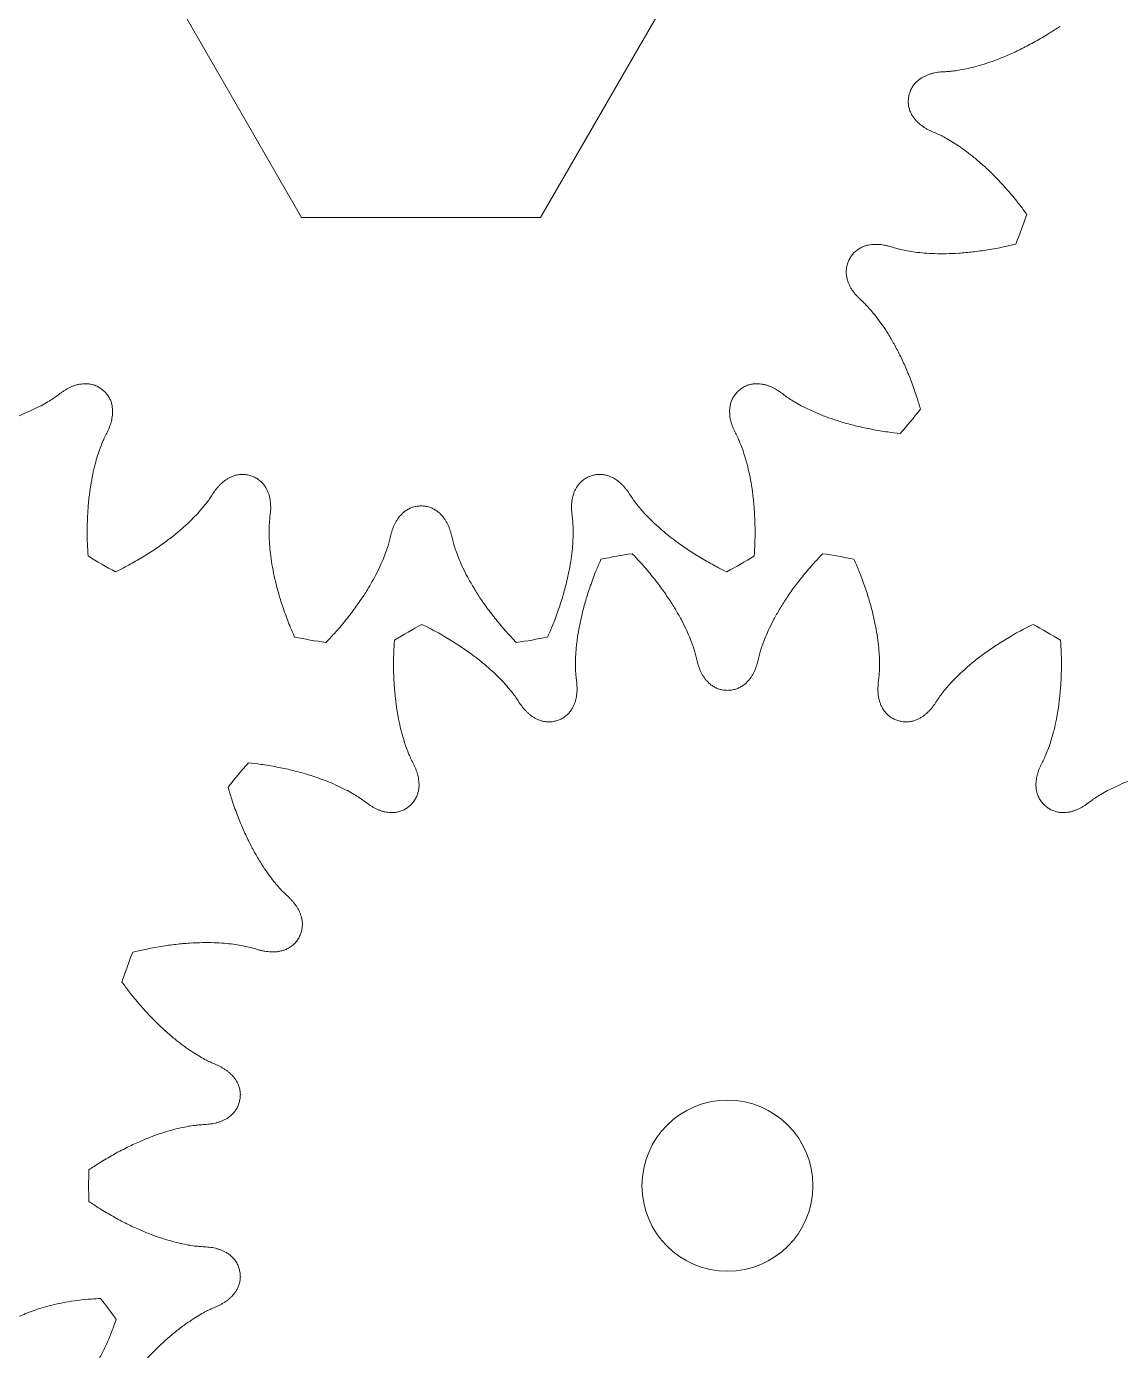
# Model space of a CAD drawing. Header units: millimetres. Extents: x 0 to 200, y 0 to 199.
# Drawn here: x 62.45 to 84.2, y 97.8 to 124.11 of the extents above; entities that cross this region are included whole.
import ezdxf

# ---------------------------------------------------------------- set-up
doc = ezdxf.new("R2010")
doc.units = ezdxf.units.MM

msp = doc.modelspace()

# ---------------------------------------------------------------- linework, layer by layer
at = {"color": 7, "linetype": 'Continuous', "lineweight": 15}
for p, q in [((65.541, 124.421), (67.916, 120.307)), ((72.666, 120.307), (75.041, 124.421)), ((67.916, 120.307), (72.666, 120.307))]:
    msp.add_line(p, q, dxfattribs=at)
msp.add_circle((76.381, 101.071), 1.7, dxfattribs=at)
for centre, radius, start, end in [((70.291, 124.421), 12.7, 338.5773, 341.4227), ((70.291, 124.421), 12.7, 318.5773, 321.4227), ((70.291, 124.421), 12.7, 238.5773, 241.4227), ((76.381, 101.071), 12.7, 98.5773, 101.4227), ((70.291, 124.421), 12.7, 298.5773, 301.4227), ((76.381, 101.071), 12.7, 78.5773, 81.4227), ((76.381, 101.071), 12.7, 118.5773, 121.4227), ((76.381, 101.071), 12.7, 58.5773, 61.4227), ((70.291, 124.421), 12.7, 258.5773, 261.4227), ((70.291, 124.421), 12.7, 278.5773, 281.4227), ((76.381, 101.071), 12.7, 138.5773, 141.4227), ((76.381, 101.071), 12.7, 158.5773, 161.4227), ((76.381, 101.071), 12.7, 178.5773, 181.4227), ((56.051, 92.566), 10.054, 35.5829, 38.5348)]:
    msp.add_arc(centre, radius, start, end, dxfattribs=at)
for points, knots in [([(82.987, 124.105), (82.918, 124.059), (82.759, 123.954), (82.508, 123.807), (82.242, 123.666), (81.992, 123.548), (81.758, 123.452), (81.542, 123.376), (81.346, 123.316), (81.171, 123.272), (81.018, 123.242), (80.887, 123.222), (80.769, 123.209), (80.672, 123.206), (80.592, 123.199), (80.53, 123.19), (80.469, 123.177), (80.41, 123.161), (80.352, 123.14), (80.295, 123.115), (80.238, 123.083), (80.182, 123.044), (80.128, 122.997), (80.078, 122.939), (80.035, 122.869), (80.002, 122.792), (79.99, 122.738), (79.984, 122.711)], [0.028732, 0.028732, 0.028732, 0.028732, 0.0987704, 0.190729, 0.2758759, 0.354211, 0.4257344, 0.490446, 0.5483459, 0.599434, 0.6437104, 0.681175, 0.7118279, 0.7447255, 0.762803, 0.7804998, 0.7979345, 0.8152541, 0.8326407, 0.8503158, 0.8685428, 0.8876191, 0.9078475, 0.9294771, 0.9526048, 0.977067, 1, 1, 1, 1]), ([(79.984, 122.711), (79.98, 122.685), (79.973, 122.629), (79.977, 122.546), (79.995, 122.466), (80.022, 122.394), (80.056, 122.331), (80.095, 122.275), (80.138, 122.226), (80.183, 122.183), (80.231, 122.143), (80.281, 122.108), (80.333, 122.075), (80.389, 122.045), (80.462, 122.011), (80.551, 121.975), (80.658, 121.923), (80.774, 121.859), (80.908, 121.778), (81.057, 121.677), (81.221, 121.554), (81.397, 121.408), (81.584, 121.238), (81.78, 121.042), (81.981, 120.819), (82.167, 120.594), (82.28, 120.441), (82.329, 120.375)], [0, 0, 0, 0, 0.022933, 0.0473952, 0.0705229, 0.0921525, 0.1123809, 0.1314572, 0.1496842, 0.1673593, 0.1847459, 0.2020655, 0.2195002, 0.237197, 0.2552745, 0.2881721, 0.318825, 0.3562896, 0.400566, 0.4516541, 0.509554, 0.5742656, 0.645789, 0.7241241, 0.809271, 0.9012296, 0.971268, 0.971268, 0.971268, 0.971268]), ([(82.113, 119.782), (82.033, 119.762), (81.848, 119.718), (81.561, 119.665), (81.263, 119.624), (80.988, 119.599), (80.735, 119.589), (80.506, 119.59), (80.302, 119.602), (80.122, 119.62), (79.968, 119.644), (79.838, 119.67), (79.722, 119.699), (79.631, 119.729), (79.553, 119.749), (79.491, 119.762), (79.43, 119.771), (79.369, 119.776), (79.307, 119.776), (79.245, 119.772), (79.181, 119.762), (79.115, 119.744), (79.048, 119.718), (78.981, 119.68), (78.916, 119.63), (78.859, 119.569), (78.829, 119.522), (78.815, 119.499)], [0.028732, 0.028732, 0.028732, 0.028732, 0.0987704, 0.190729, 0.2758759, 0.354211, 0.4257344, 0.490446, 0.5483459, 0.599434, 0.6437104, 0.681175, 0.7118279, 0.7447255, 0.762803, 0.7804998, 0.7979345, 0.8152541, 0.8326407, 0.8503158, 0.8685428, 0.8876191, 0.9078475, 0.9294771, 0.9526048, 0.977067, 1, 1, 1, 1]), ([(78.815, 119.499), (78.802, 119.475), (78.777, 119.426), (78.752, 119.346), (78.741, 119.265), (78.742, 119.188), (78.753, 119.117), (78.77, 119.051), (78.793, 118.991), (78.821, 118.934), (78.852, 118.881), (78.887, 118.831), (78.926, 118.782), (78.967, 118.735), (79.024, 118.678), (79.096, 118.613), (79.178, 118.528), (79.266, 118.428), (79.364, 118.306), (79.47, 118.16), (79.582, 117.989), (79.697, 117.791), (79.815, 117.568), (79.931, 117.316), (80.044, 117.038), (80.142, 116.763), (80.196, 116.58), (80.219, 116.501)], [0, 0, 0, 0, 0.022933, 0.0473952, 0.0705229, 0.0921525, 0.1123809, 0.1314572, 0.1496842, 0.1673593, 0.1847459, 0.2020655, 0.2195002, 0.237197, 0.2552745, 0.2881721, 0.318825, 0.3562896, 0.400566, 0.4516541, 0.509554, 0.5742656, 0.645789, 0.7241241, 0.809271, 0.9012296, 0.971268, 0.971268, 0.971268, 0.971268]), ([(63.964, 116.881), (63.943, 116.897), (63.898, 116.931), (63.824, 116.969), (63.746, 116.994), (63.67, 117.006), (63.598, 117.008), (63.531, 117.002), (63.467, 116.99), (63.407, 116.973), (63.349, 116.951), (63.293, 116.925), (63.239, 116.896), (63.185, 116.863), (63.119, 116.817), (63.043, 116.758), (62.944, 116.691), (62.831, 116.622), (62.694, 116.547), (62.532, 116.468), (62.343, 116.388), (62.129, 116.308), (61.888, 116.231), (61.621, 116.16), (61.326, 116.097), (61.039, 116.049), (60.85, 116.027), (60.768, 116.018)], [0, 0, 0, 0, 0.022933, 0.0473952, 0.0705229, 0.0921525, 0.1123809, 0.1314572, 0.1496842, 0.1673593, 0.1847459, 0.2020655, 0.2195002, 0.237197, 0.2552745, 0.2881721, 0.318825, 0.3562896, 0.400566, 0.4516541, 0.509554, 0.5742656, 0.645789, 0.7241241, 0.809271, 0.9012296, 0.971268, 0.971268, 0.971268, 0.971268]), ([(63.67, 113.583), (63.664, 113.665), (63.653, 113.856), (63.651, 114.147), (63.662, 114.448), (63.685, 114.724), (63.719, 114.974), (63.76, 115.199), (63.807, 115.398), (63.856, 115.572), (63.906, 115.72), (63.955, 115.843), (64.003, 115.952), (64.048, 116.037), (64.082, 116.11), (64.105, 116.169), (64.125, 116.227), (64.14, 116.287), (64.151, 116.348), (64.158, 116.41), (64.159, 116.475), (64.153, 116.543), (64.139, 116.613), (64.114, 116.686), (64.076, 116.758), (64.025, 116.825), (63.984, 116.862), (63.964, 116.881)], [0.028732, 0.028732, 0.028732, 0.028732, 0.0987704, 0.190729, 0.2758759, 0.354211, 0.4257344, 0.490446, 0.5483459, 0.599434, 0.6437104, 0.681175, 0.7118279, 0.7447255, 0.762803, 0.7804998, 0.7979345, 0.8152541, 0.8326407, 0.8503158, 0.8685428, 0.8876191, 0.9078475, 0.9294771, 0.9526048, 0.977067, 1, 1, 1, 1]), ([(76.617, 116.881), (76.598, 116.862), (76.556, 116.825), (76.506, 116.758), (76.468, 116.686), (76.443, 116.613), (76.428, 116.543), (76.423, 116.475), (76.424, 116.41), (76.43, 116.348), (76.442, 116.287), (76.457, 116.227), (76.476, 116.169), (76.499, 116.11), (76.533, 116.037), (76.579, 115.952), (76.627, 115.843), (76.675, 115.72), (76.725, 115.572), (76.775, 115.398), (76.821, 115.199), (76.863, 114.974), (76.896, 114.724), (76.92, 114.448), (76.931, 114.147), (76.929, 113.856), (76.917, 113.665), (76.912, 113.583)], [0, 0, 0, 0, 0.022933, 0.0473952, 0.0705229, 0.0921525, 0.1123809, 0.1314572, 0.1496842, 0.1673593, 0.1847459, 0.2020655, 0.2195002, 0.237197, 0.2552745, 0.2881721, 0.318825, 0.3562896, 0.400566, 0.4516541, 0.509554, 0.5742656, 0.645789, 0.7241241, 0.809271, 0.9012296, 0.971268, 0.971268, 0.971268, 0.971268]), ([(79.814, 116.018), (79.732, 116.027), (79.542, 116.049), (79.255, 116.097), (78.961, 116.16), (78.694, 116.231), (78.453, 116.308), (78.238, 116.388), (78.05, 116.468), (77.888, 116.547), (77.75, 116.622), (77.638, 116.691), (77.539, 116.758), (77.463, 116.817), (77.397, 116.863), (77.343, 116.896), (77.289, 116.925), (77.233, 116.951), (77.175, 116.973), (77.115, 116.99), (77.051, 117.002), (76.983, 117.008), (76.912, 117.006), (76.836, 116.994), (76.758, 116.969), (76.683, 116.931), (76.639, 116.897), (76.617, 116.881)], [0.028732, 0.028732, 0.028732, 0.028732, 0.0987704, 0.190729, 0.2758759, 0.354211, 0.4257344, 0.490446, 0.5483459, 0.599434, 0.6437104, 0.681175, 0.7118279, 0.7447255, 0.762803, 0.7804998, 0.7979345, 0.8152541, 0.8326407, 0.8503158, 0.8685428, 0.8876191, 0.9078475, 0.9294771, 0.9526048, 0.977067, 1, 1, 1, 1]), ([(66.925, 115.172), (66.899, 115.18), (66.845, 115.196), (66.762, 115.207), (66.681, 115.203), (66.605, 115.189), (66.537, 115.166), (66.476, 115.138), (66.42, 115.104), (66.369, 115.067), (66.322, 115.027), (66.279, 114.984), (66.237, 114.938), (66.198, 114.889), (66.152, 114.823), (66.101, 114.741), (66.031, 114.645), (65.948, 114.541), (65.845, 114.424), (65.719, 114.294), (65.57, 114.154), (65.396, 114.006), (65.196, 113.851), (64.969, 113.693), (64.714, 113.533), (64.46, 113.39), (64.29, 113.304), (64.216, 113.268)], [0, 0, 0, 0, 0.022933, 0.0473952, 0.0705229, 0.0921525, 0.1123809, 0.1314572, 0.1496842, 0.1673593, 0.1847459, 0.2020655, 0.2195002, 0.237197, 0.2552745, 0.2881721, 0.318825, 0.3562896, 0.400566, 0.4516541, 0.509554, 0.5742656, 0.645789, 0.7241241, 0.809271, 0.9012296, 0.971268, 0.971268, 0.971268, 0.971268]), ([(67.776, 111.972), (67.742, 112.048), (67.667, 112.223), (67.565, 112.495), (67.472, 112.782), (67.4, 113.049), (67.346, 113.296), (67.308, 113.522), (67.284, 113.725), (67.271, 113.905), (67.267, 114.061), (67.271, 114.194), (67.279, 114.312), (67.292, 114.407), (67.299, 114.488), (67.301, 114.551), (67.299, 114.613), (67.293, 114.674), (67.283, 114.735), (67.268, 114.796), (67.247, 114.857), (67.218, 114.918), (67.18, 114.98), (67.132, 115.039), (67.071, 115.094), (67.001, 115.14), (66.949, 115.161), (66.925, 115.172)], [0.028732, 0.028732, 0.028732, 0.028732, 0.0987704, 0.190729, 0.2758759, 0.354211, 0.4257344, 0.490446, 0.5483459, 0.599434, 0.6437104, 0.681175, 0.7118279, 0.7447255, 0.762803, 0.7804998, 0.7979345, 0.8152541, 0.8326407, 0.8503158, 0.8685428, 0.8876191, 0.9078475, 0.9294771, 0.9526048, 0.977067, 1, 1, 1, 1]), ([(73.657, 115.172), (73.632, 115.161), (73.581, 115.14), (73.51, 115.094), (73.45, 115.039), (73.401, 114.98), (73.364, 114.918), (73.335, 114.857), (73.314, 114.796), (73.299, 114.735), (73.289, 114.674), (73.283, 114.613), (73.281, 114.551), (73.283, 114.488), (73.289, 114.407), (73.303, 114.312), (73.311, 114.194), (73.315, 114.061), (73.311, 113.905), (73.298, 113.725), (73.274, 113.522), (73.236, 113.296), (73.181, 113.049), (73.109, 112.782), (73.017, 112.495), (72.915, 112.223), (72.839, 112.048), (72.806, 111.972)], [0, 0, 0, 0, 0.022933, 0.0473952, 0.0705229, 0.0921525, 0.1123809, 0.1314572, 0.1496842, 0.1673593, 0.1847459, 0.2020655, 0.2195002, 0.237197, 0.2552745, 0.2881721, 0.318825, 0.3562896, 0.400566, 0.4516541, 0.509554, 0.5742656, 0.645789, 0.7241241, 0.809271, 0.9012296, 0.971268, 0.971268, 0.971268, 0.971268]), ([(76.366, 113.268), (76.292, 113.304), (76.121, 113.39), (75.868, 113.533), (75.613, 113.693), (75.386, 113.851), (75.186, 114.006), (75.012, 114.154), (74.862, 114.294), (74.737, 114.424), (74.633, 114.541), (74.551, 114.645), (74.481, 114.741), (74.43, 114.823), (74.383, 114.889), (74.344, 114.938), (74.303, 114.984), (74.259, 115.027), (74.213, 115.067), (74.162, 115.104), (74.106, 115.138), (74.045, 115.166), (73.976, 115.189), (73.901, 115.203), (73.819, 115.207), (73.736, 115.196), (73.683, 115.18), (73.657, 115.172)], [0.028732, 0.028732, 0.028732, 0.028732, 0.0987704, 0.190729, 0.2758759, 0.354211, 0.4257344, 0.490446, 0.5483459, 0.599434, 0.6437104, 0.681175, 0.7118279, 0.7447255, 0.762803, 0.7804998, 0.7979345, 0.8152541, 0.8326407, 0.8503158, 0.8685428, 0.8876191, 0.9078475, 0.9294771, 0.9526048, 0.977067, 1, 1, 1, 1]), ([(70.291, 114.578), (70.264, 114.577), (70.208, 114.574), (70.127, 114.556), (70.051, 114.525), (69.985, 114.485), (69.929, 114.441), (69.881, 114.392), (69.84, 114.342), (69.805, 114.29), (69.774, 114.236), (69.748, 114.181), (69.725, 114.123), (69.705, 114.064), (69.684, 113.986), (69.664, 113.892), (69.631, 113.777), (69.589, 113.652), (69.532, 113.506), (69.458, 113.341), (69.366, 113.159), (69.253, 112.96), (69.118, 112.746), (68.959, 112.52), (68.774, 112.282), (68.585, 112.061), (68.454, 111.922), (68.397, 111.863)], [0, 0, 0, 0, 0.022933, 0.0473952, 0.0705229, 0.0921525, 0.1123809, 0.1314572, 0.1496842, 0.1673593, 0.1847459, 0.2020655, 0.2195002, 0.237197, 0.2552745, 0.2881721, 0.318825, 0.3562896, 0.400566, 0.4516541, 0.509554, 0.5742656, 0.645789, 0.7241241, 0.809271, 0.9012296, 0.971268, 0.971268, 0.971268, 0.971268]), ([(72.185, 111.863), (72.128, 111.922), (71.997, 112.061), (71.808, 112.282), (71.623, 112.52), (71.464, 112.746), (71.329, 112.96), (71.216, 113.159), (71.123, 113.341), (71.05, 113.506), (70.993, 113.652), (70.951, 113.777), (70.918, 113.892), (70.898, 113.986), (70.876, 114.064), (70.857, 114.123), (70.834, 114.181), (70.807, 114.236), (70.777, 114.29), (70.742, 114.342), (70.701, 114.392), (70.653, 114.441), (70.597, 114.485), (70.531, 114.525), (70.455, 114.556), (70.374, 114.574), (70.318, 114.577), (70.291, 114.578)], [0.028732, 0.028732, 0.028732, 0.028732, 0.0987704, 0.190729, 0.2758759, 0.354211, 0.4257344, 0.490446, 0.5483459, 0.599434, 0.6437104, 0.681175, 0.7118279, 0.7447255, 0.762803, 0.7804998, 0.7979345, 0.8152541, 0.8326407, 0.8503158, 0.8685428, 0.8876191, 0.9078475, 0.9294771, 0.9526048, 0.977067, 1, 1, 1, 1]), ([(73.015, 110.32), (73.04, 110.33), (73.091, 110.352), (73.162, 110.397), (73.222, 110.452), (73.271, 110.512), (73.308, 110.573), (73.337, 110.634), (73.358, 110.696), (73.373, 110.757), (73.383, 110.818), (73.389, 110.879), (73.391, 110.941), (73.389, 111.003), (73.383, 111.084), (73.369, 111.179), (73.361, 111.298), (73.358, 111.43), (73.361, 111.587), (73.374, 111.767), (73.398, 111.97), (73.437, 112.195), (73.491, 112.442), (73.563, 112.71), (73.655, 112.996), (73.757, 113.269), (73.833, 113.444), (73.866, 113.519)], [0, 0, 0, 0, 0.022933, 0.0473952, 0.0705229, 0.0921525, 0.1123809, 0.1314572, 0.1496842, 0.1673593, 0.1847459, 0.2020655, 0.2195002, 0.237197, 0.2552745, 0.2881721, 0.318825, 0.3562896, 0.400566, 0.4516541, 0.509554, 0.5742656, 0.645789, 0.7241241, 0.809271, 0.9012296, 0.971268, 0.971268, 0.971268, 0.971268]), ([(74.487, 113.629), (74.544, 113.569), (74.675, 113.431), (74.864, 113.209), (75.049, 112.972), (75.208, 112.745), (75.344, 112.532), (75.456, 112.333), (75.549, 112.15), (75.623, 111.985), (75.68, 111.84), (75.722, 111.714), (75.755, 111.6), (75.774, 111.506), (75.796, 111.428), (75.816, 111.368), (75.838, 111.311), (75.865, 111.255), (75.895, 111.201), (75.93, 111.149), (75.971, 111.099), (76.019, 111.051), (76.075, 111.006), (76.141, 110.967), (76.217, 110.936), (76.298, 110.917), (76.354, 110.915), (76.381, 110.913)], [0.028732, 0.028732, 0.028732, 0.028732, 0.0987704, 0.190729, 0.2758759, 0.354211, 0.4257344, 0.490446, 0.5483459, 0.599434, 0.6437104, 0.681175, 0.7118279, 0.7447255, 0.762803, 0.7804998, 0.7979345, 0.8152541, 0.8326407, 0.8503158, 0.8685428, 0.8876191, 0.9078475, 0.9294771, 0.9526048, 0.977067, 1, 1, 1, 1]), ([(76.381, 110.913), (76.408, 110.915), (76.464, 110.917), (76.546, 110.936), (76.621, 110.967), (76.687, 111.006), (76.744, 111.051), (76.792, 111.099), (76.832, 111.149), (76.867, 111.201), (76.898, 111.255), (76.924, 111.311), (76.947, 111.368), (76.967, 111.428), (76.988, 111.506), (77.008, 111.6), (77.041, 111.714), (77.083, 111.84), (77.14, 111.985), (77.214, 112.15), (77.306, 112.333), (77.419, 112.532), (77.554, 112.745), (77.713, 112.972), (77.898, 113.209), (78.087, 113.431), (78.218, 113.569), (78.275, 113.629)], [0, 0, 0, 0, 0.022933, 0.0473952, 0.0705229, 0.0921525, 0.1123809, 0.1314572, 0.1496842, 0.1673593, 0.1847459, 0.2020655, 0.2195002, 0.237197, 0.2552745, 0.2881721, 0.318825, 0.3562896, 0.400566, 0.4516541, 0.509554, 0.5742656, 0.645789, 0.7241241, 0.809271, 0.9012296, 0.971268, 0.971268, 0.971268, 0.971268]), ([(78.896, 113.519), (78.93, 113.444), (79.006, 113.269), (79.107, 112.996), (79.2, 112.71), (79.272, 112.442), (79.326, 112.195), (79.364, 111.97), (79.388, 111.767), (79.401, 111.587), (79.405, 111.43), (79.402, 111.298), (79.393, 111.179), (79.38, 111.084), (79.373, 111.003), (79.372, 110.941), (79.373, 110.879), (79.379, 110.818), (79.389, 110.757), (79.404, 110.696), (79.426, 110.634), (79.454, 110.573), (79.492, 110.512), (79.54, 110.452), (79.601, 110.397), (79.671, 110.352), (79.723, 110.33), (79.748, 110.32)], [0.028732, 0.028732, 0.028732, 0.028732, 0.0987704, 0.190729, 0.2758759, 0.354211, 0.4257344, 0.490446, 0.5483459, 0.599434, 0.6437104, 0.681175, 0.7118279, 0.7447255, 0.762803, 0.7804998, 0.7979345, 0.8152541, 0.8326407, 0.8503158, 0.8685428, 0.8876191, 0.9078475, 0.9294771, 0.9526048, 0.977067, 1, 1, 1, 1]), ([(70.306, 112.224), (70.38, 112.187), (70.551, 112.102), (70.804, 111.958), (71.059, 111.798), (71.286, 111.64), (71.486, 111.485), (71.66, 111.337), (71.81, 111.197), (71.935, 111.068), (72.039, 110.95), (72.121, 110.847), (72.191, 110.75), (72.242, 110.669), (72.289, 110.603), (72.328, 110.554), (72.369, 110.507), (72.413, 110.464), (72.46, 110.424), (72.51, 110.387), (72.566, 110.354), (72.627, 110.325), (72.696, 110.302), (72.771, 110.288), (72.853, 110.285), (72.936, 110.295), (72.989, 110.312), (73.015, 110.32)], [0.028732, 0.028732, 0.028732, 0.028732, 0.0987704, 0.190729, 0.2758759, 0.354211, 0.4257344, 0.490446, 0.5483459, 0.599434, 0.6437104, 0.681175, 0.7118279, 0.7447255, 0.762803, 0.7804998, 0.7979345, 0.8152541, 0.8326407, 0.8503158, 0.8685428, 0.8876191, 0.9078475, 0.9294771, 0.9526048, 0.977067, 1, 1, 1, 1]), ([(79.748, 110.32), (79.773, 110.312), (79.827, 110.295), (79.91, 110.285), (79.991, 110.288), (80.067, 110.302), (80.135, 110.325), (80.197, 110.354), (80.252, 110.387), (80.303, 110.424), (80.35, 110.464), (80.394, 110.507), (80.435, 110.554), (80.474, 110.603), (80.521, 110.669), (80.571, 110.75), (80.641, 110.847), (80.724, 110.95), (80.827, 111.068), (80.953, 111.197), (81.102, 111.337), (81.276, 111.485), (81.476, 111.64), (81.703, 111.798), (81.958, 111.958), (82.212, 112.102), (82.382, 112.187), (82.456, 112.224)], [0, 0, 0, 0, 0.022933, 0.0473952, 0.0705229, 0.0921525, 0.1123809, 0.1314572, 0.1496842, 0.1673593, 0.1847459, 0.2020655, 0.2195002, 0.237197, 0.2552745, 0.2881721, 0.318825, 0.3562896, 0.400566, 0.4516541, 0.509554, 0.5742656, 0.645789, 0.7241241, 0.809271, 0.9012296, 0.971268, 0.971268, 0.971268, 0.971268]), ([(70.055, 108.611), (70.075, 108.629), (70.116, 108.667), (70.166, 108.733), (70.204, 108.806), (70.229, 108.878), (70.244, 108.949), (70.25, 109.016), (70.249, 109.081), (70.242, 109.144), (70.231, 109.204), (70.215, 109.264), (70.196, 109.323), (70.173, 109.381), (70.139, 109.454), (70.094, 109.539), (70.045, 109.648), (69.997, 109.771), (69.947, 109.919), (69.897, 110.093), (69.851, 110.292), (69.809, 110.517), (69.776, 110.768), (69.752, 111.044), (69.741, 111.344), (69.743, 111.636), (69.755, 111.826), (69.76, 111.908)], [0, 0, 0, 0, 0.022933, 0.0473952, 0.0705229, 0.0921525, 0.1123809, 0.1314572, 0.1496842, 0.1673593, 0.1847459, 0.2020655, 0.2195002, 0.237197, 0.2552745, 0.2881721, 0.318825, 0.3562896, 0.400566, 0.4516541, 0.509554, 0.5742656, 0.645789, 0.7241241, 0.809271, 0.9012296, 0.971268, 0.971268, 0.971268, 0.971268]), ([(83.002, 111.908), (83.008, 111.826), (83.019, 111.636), (83.022, 111.344), (83.011, 111.044), (82.987, 110.768), (82.953, 110.517), (82.912, 110.292), (82.865, 110.093), (82.816, 109.919), (82.766, 109.771), (82.717, 109.648), (82.669, 109.539), (82.624, 109.454), (82.59, 109.381), (82.567, 109.323), (82.548, 109.264), (82.532, 109.204), (82.521, 109.144), (82.514, 109.081), (82.513, 109.016), (82.519, 108.949), (82.533, 108.878), (82.558, 108.806), (82.597, 108.733), (82.647, 108.667), (82.688, 108.629), (82.708, 108.611)], [0.028732, 0.028732, 0.028732, 0.028732, 0.0987704, 0.190729, 0.2758759, 0.354211, 0.4257344, 0.490446, 0.5483459, 0.599434, 0.6437104, 0.681175, 0.7118279, 0.7447255, 0.762803, 0.7804998, 0.7979345, 0.8152541, 0.8326407, 0.8503158, 0.8685428, 0.8876191, 0.9078475, 0.9294771, 0.9526048, 0.977067, 1, 1, 1, 1]), ([(66.858, 109.473), (66.94, 109.464), (67.13, 109.442), (67.417, 109.394), (67.711, 109.331), (67.979, 109.26), (68.219, 109.183), (68.434, 109.103), (68.622, 109.023), (68.784, 108.944), (68.922, 108.869), (69.035, 108.8), (69.133, 108.734), (69.209, 108.674), (69.276, 108.628), (69.329, 108.595), (69.383, 108.566), (69.439, 108.54), (69.497, 108.519), (69.557, 108.501), (69.621, 108.489), (69.689, 108.483), (69.761, 108.485), (69.836, 108.497), (69.914, 108.522), (69.989, 108.56), (70.033, 108.594), (70.055, 108.611)], [0.028732, 0.028732, 0.028732, 0.028732, 0.0987704, 0.190729, 0.2758759, 0.354211, 0.4257344, 0.490446, 0.5483459, 0.599434, 0.6437104, 0.681175, 0.7118279, 0.7447255, 0.762803, 0.7804998, 0.7979345, 0.8152541, 0.8326407, 0.8503158, 0.8685428, 0.8876191, 0.9078475, 0.9294771, 0.9526048, 0.977067, 1, 1, 1, 1]), ([(82.708, 108.611), (82.729, 108.594), (82.774, 108.56), (82.848, 108.522), (82.926, 108.497), (83.002, 108.485), (83.074, 108.483), (83.141, 108.489), (83.205, 108.501), (83.266, 108.519), (83.323, 108.54), (83.379, 108.566), (83.434, 108.595), (83.487, 108.628), (83.554, 108.674), (83.629, 108.734), (83.728, 108.8), (83.841, 108.869), (83.978, 108.944), (84.141, 109.023), (84.329, 109.103), (84.543, 109.183), (84.784, 109.26), (85.051, 109.331), (85.346, 109.394), (85.633, 109.442), (85.822, 109.464), (85.904, 109.473)], [0, 0, 0, 0, 0.022933, 0.0473952, 0.0705229, 0.0921525, 0.1123809, 0.1314572, 0.1496842, 0.1673593, 0.1847459, 0.2020655, 0.2195002, 0.237197, 0.2552745, 0.2881721, 0.318825, 0.3562896, 0.400566, 0.4516541, 0.509554, 0.5742656, 0.645789, 0.7241241, 0.809271, 0.9012296, 0.971268, 0.971268, 0.971268, 0.971268]), ([(67.857, 105.992), (67.87, 106.016), (67.896, 106.066), (67.92, 106.146), (67.931, 106.227), (67.93, 106.303), (67.919, 106.375), (67.902, 106.44), (67.879, 106.501), (67.851, 106.557), (67.82, 106.61), (67.785, 106.661), (67.746, 106.709), (67.705, 106.756), (67.648, 106.814), (67.576, 106.878), (67.494, 106.964), (67.406, 107.063), (67.308, 107.185), (67.202, 107.331), (67.091, 107.503), (66.975, 107.7), (66.857, 107.924), (66.741, 108.175), (66.628, 108.454), (66.53, 108.728), (66.476, 108.911), (66.453, 108.99)], [0, 0, 0, 0, 0.022933, 0.0473952, 0.0705229, 0.0921525, 0.1123809, 0.1314572, 0.1496842, 0.1673593, 0.1847459, 0.2020655, 0.2195002, 0.237197, 0.2552745, 0.2881721, 0.318825, 0.3562896, 0.400566, 0.4516541, 0.509554, 0.5742656, 0.645789, 0.7241241, 0.809271, 0.9012296, 0.971268, 0.971268, 0.971268, 0.971268]), ([(64.559, 105.709), (64.639, 105.729), (64.824, 105.773), (65.111, 105.826), (65.409, 105.868), (65.685, 105.892), (65.937, 105.902), (66.166, 105.901), (66.37, 105.89), (66.55, 105.871), (66.704, 105.847), (66.834, 105.821), (66.95, 105.792), (67.041, 105.762), (67.119, 105.742), (67.181, 105.73), (67.242, 105.721), (67.303, 105.716), (67.365, 105.715), (67.428, 105.719), (67.492, 105.73), (67.557, 105.747), (67.624, 105.773), (67.691, 105.811), (67.756, 105.861), (67.813, 105.922), (67.843, 105.969), (67.857, 105.992)], [0.028732, 0.028732, 0.028732, 0.028732, 0.0987704, 0.190729, 0.2758759, 0.354211, 0.4257344, 0.490446, 0.5483459, 0.599434, 0.6437104, 0.681175, 0.7118279, 0.7447255, 0.762803, 0.7804998, 0.7979345, 0.8152541, 0.8326407, 0.8503158, 0.8685428, 0.8876191, 0.9078475, 0.9294771, 0.9526048, 0.977067, 1, 1, 1, 1]), ([(66.688, 102.78), (66.692, 102.807), (66.699, 102.862), (66.695, 102.946), (66.677, 103.026), (66.65, 103.097), (66.616, 103.161), (66.577, 103.216), (66.534, 103.265), (66.489, 103.309), (66.441, 103.348), (66.391, 103.383), (66.339, 103.416), (66.284, 103.446), (66.21, 103.481), (66.121, 103.516), (66.014, 103.569), (65.898, 103.632), (65.764, 103.713), (65.615, 103.814), (65.451, 103.937), (65.275, 104.083), (65.088, 104.253), (64.893, 104.449), (64.691, 104.672), (64.505, 104.897), (64.392, 105.05), (64.343, 105.117)], [0, 0, 0, 0, 0.022933, 0.0473952, 0.0705229, 0.0921525, 0.1123809, 0.1314572, 0.1496842, 0.1673593, 0.1847459, 0.2020655, 0.2195002, 0.237197, 0.2552745, 0.2881721, 0.318825, 0.3562896, 0.400566, 0.4516541, 0.509554, 0.5742656, 0.645789, 0.7241241, 0.809271, 0.9012296, 0.971268, 0.971268, 0.971268, 0.971268]), ([(63.685, 101.386), (63.754, 101.432), (63.913, 101.537), (64.164, 101.685), (64.43, 101.825), (64.681, 101.943), (64.914, 102.039), (65.13, 102.116), (65.326, 102.175), (65.501, 102.219), (65.654, 102.25), (65.785, 102.269), (65.904, 102.282), (66, 102.285), (66.08, 102.293), (66.142, 102.302), (66.203, 102.314), (66.262, 102.331), (66.32, 102.351), (66.378, 102.377), (66.434, 102.408), (66.49, 102.447), (66.544, 102.495), (66.594, 102.553), (66.638, 102.622), (66.67, 102.699), (66.682, 102.754), (66.688, 102.78)], [0.028732, 0.028732, 0.028732, 0.028732, 0.0987704, 0.190729, 0.2758759, 0.354211, 0.4257344, 0.490446, 0.5483459, 0.599434, 0.6437104, 0.681175, 0.7118279, 0.7447255, 0.762803, 0.7804998, 0.7979345, 0.8152541, 0.8326407, 0.8503158, 0.8685428, 0.8876191, 0.9078475, 0.9294771, 0.9526048, 0.977067, 1, 1, 1, 1]), ([(66.688, 99.362), (66.682, 99.388), (66.67, 99.443), (66.638, 99.52), (66.594, 99.589), (66.544, 99.647), (66.49, 99.695), (66.434, 99.733), (66.378, 99.765), (66.32, 99.79), (66.262, 99.811), (66.203, 99.827), (66.142, 99.84), (66.08, 99.849), (66, 99.857), (65.904, 99.86), (65.785, 99.872), (65.654, 99.892), (65.501, 99.923), (65.326, 99.967), (65.13, 100.026), (64.914, 100.103), (64.681, 100.199), (64.43, 100.316), (64.164, 100.457), (63.913, 100.605), (63.754, 100.71), (63.685, 100.755)], [0, 0, 0, 0, 0.022933, 0.0473952, 0.0705229, 0.0921525, 0.1123809, 0.1314572, 0.1496842, 0.1673593, 0.1847459, 0.2020655, 0.2195002, 0.237197, 0.2552745, 0.2881721, 0.318825, 0.3562896, 0.400566, 0.4516541, 0.509554, 0.5742656, 0.645789, 0.7241241, 0.809271, 0.9012296, 0.971268, 0.971268, 0.971268, 0.971268]), ([(64.343, 97.025), (64.392, 97.091), (64.505, 97.244), (64.691, 97.469), (64.893, 97.692), (65.088, 97.888), (65.275, 98.059), (65.451, 98.204), (65.615, 98.327), (65.764, 98.428), (65.898, 98.51), (66.014, 98.573), (66.121, 98.625), (66.21, 98.661), (66.284, 98.696), (66.339, 98.726), (66.391, 98.758), (66.441, 98.794), (66.489, 98.833), (66.534, 98.876), (66.577, 98.925), (66.616, 98.981), (66.65, 99.044), (66.677, 99.116), (66.695, 99.196), (66.699, 99.279), (66.692, 99.335), (66.688, 99.362)], [0.028732, 0.028732, 0.028732, 0.028732, 0.0987704, 0.190729, 0.2758759, 0.354211, 0.4257344, 0.490446, 0.5483459, 0.599434, 0.6437104, 0.681175, 0.7118279, 0.7447255, 0.762803, 0.7804998, 0.7979345, 0.8152541, 0.8326407, 0.8503158, 0.8685428, 0.8876191, 0.9078475, 0.9294771, 0.9526048, 0.977067, 1, 1, 1, 1]), ([(61.22, 98.236), (61.237, 98.223), (61.288, 98.18), (61.387, 98.133), (61.508, 98.113), (61.619, 98.122), (61.72, 98.148), (61.798, 98.181), (61.858, 98.212), (61.902, 98.239), (61.943, 98.266), (61.986, 98.298), (62.041, 98.335), (62.117, 98.381), (62.213, 98.433), (62.329, 98.488), (62.465, 98.546), (62.623, 98.603), (62.803, 98.659), (63.004, 98.711), (63.227, 98.756), (63.471, 98.794), (63.703, 98.818), (63.854, 98.827), (63.916, 98.83)], [0, 0, 0, 0, 0.0218162, 0.0675293, 0.1082922, 0.14491, 0.1793227, 0.2132705, 0.2304844, 0.2480141, 0.2659531, 0.2794807, 0.3028309, 0.3328525, 0.3695456, 0.4129102, 0.4629463, 0.5196538, 0.5830328, 0.6530833, 0.7298053, 0.8131987, 0.9032636, 0.9660559, 0.9660559, 0.9660559, 0.9660559]), ([(64.228, 98.416), (64.208, 98.358), (64.159, 98.215), (64.072, 97.998), (63.969, 97.774), (63.864, 97.572), (63.759, 97.393), (63.657, 97.235), (63.558, 97.099), (63.465, 96.983), (63.38, 96.887), (63.304, 96.809), (63.239, 96.749), (63.188, 96.706), (63.146, 96.673), (63.109, 96.641), (63.071, 96.606), (63.024, 96.557), (62.971, 96.491), (62.918, 96.401), (62.88, 96.296), (62.865, 96.174), (62.884, 96.067), (62.911, 96.006), (62.92, 95.986)], [0.0339441, 0.0339441, 0.0339441, 0.0339441, 0.0967364, 0.1868013, 0.2701947, 0.3469167, 0.4169672, 0.4803462, 0.5370537, 0.5870898, 0.6304544, 0.6671475, 0.6971691, 0.7205193, 0.7340469, 0.7519859, 0.7695156, 0.7867295, 0.8206773, 0.85509, 0.8917078, 0.9324707, 0.9781838, 1, 1, 1, 1])]:
    msp.add_open_spline(points, degree=3, knots=knots, dxfattribs=at)

doc.saveas('drawing.dxf')
